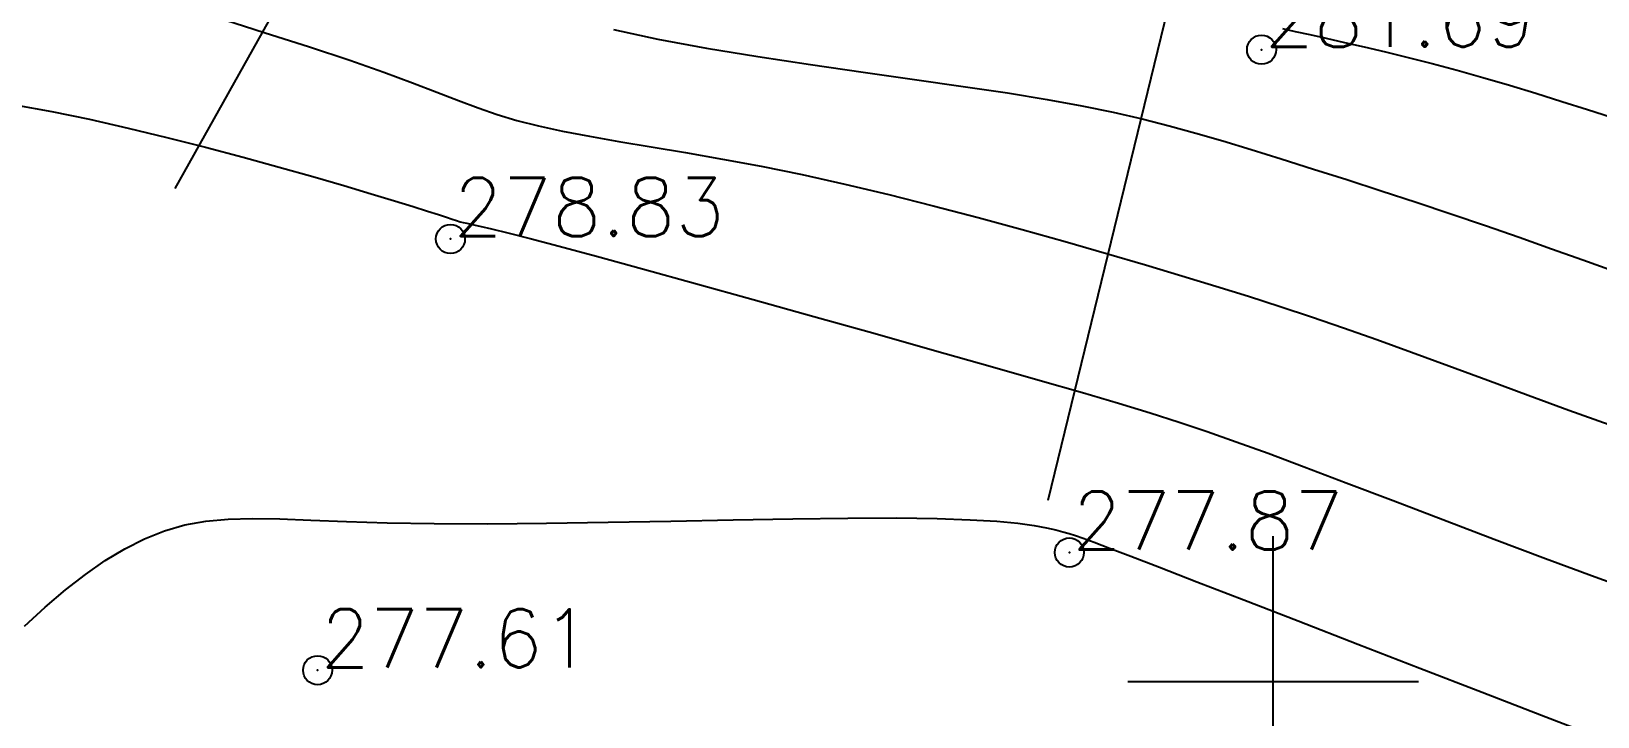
# Model space of a CAD drawing. Header units: millimetres. Extents: x 524954 to 526204, y 9523489 to 9524010.
# Drawn here: x 525878.64 to 525905.58, y 9523699.39 to 9523711.18 of the extents above; entities that cross this region are included whole.
import ezdxf
from ezdxf import colors
from ezdxf.entities.mleader import LeaderData, LeaderLine
from ezdxf.math import Vec2, Vec3

# ---------------------------------------------------------------- set-up
doc = ezdxf.new("R2010")
doc.units = ezdxf.units.MM
doc.header["$PDMODE"] = 32
doc.header["$PDSIZE"] = 0.5
for name, color, linetype in [('Carroyage', 7, 'Continuous'), ('CN_01_00', 3, 'Continuous'), ('CN_02_00', 4, 'Continuous'), ('CN_10_00', 1, 'Continuous'), ('ETQ PAIR', 7, 'Continuous'), ('Talus', 2, 'Continuous'), ('TopoAlt', 3, 'Continuous'), ('TOPOJIS', 7, 'Continuous')]:
    doc.layers.add(name, color=color, linetype=linetype)
doc.styles.add('Simplex 1.0', font='Simplex.shx', dxfattribs={"width": 0.99, "height": 1})
doc.styles.get("Standard").update_dxf_attribs({"font": 'arial.ttf'})

# ---------------------------------------------------------------- blocks, each defined once
blk = doc.blocks.new('TCPOINT M')
at = {"color": 0}
blk.add_point((0, 0), dxfattribs=at)
at = {"layer": 'TopoAlt', "style": 'Simplex 1.0', "width": 0.99}
blk.add_attdef('ALT', (0.15, 0.15), '', height=1, dxfattribs=at)

msp = doc.modelspace()

# ---------------------------------------------------------------- linework, layer by layer
at = {"layer": 'Carroyage'}
for p, q in [((525900, 9523697.5), (525900, 9523702.5)), ((525897.5, 9523700), (525902.5, 9523700))]:
    msp.add_line(p, q, dxfattribs=at)
at = {"layer": 'CN_01_00', "flags": 128}
for points, elevation in [([(525888.652, 9523711.211), (525889.418, 9523711.046), (525890.255, 9523710.891), (525891.138, 9523710.744), (525892.044, 9523710.606), (525892.95, 9523710.475), (525893.832, 9523710.351), (525894.668, 9523710.232), (525895.432, 9523710.118), (525896.11, 9523710.007), (525896.71, 9523709.898), (525897.25, 9523709.788), (525897.745, 9523709.675), (525898.213, 9523709.556), (525898.671, 9523709.43), (525899.134, 9523709.295), (525899.619, 9523709.147), (525900.139, 9523708.985), (525900.691, 9523708.811), (525901.267, 9523708.628), (525901.858, 9523708.436), (525902.458, 9523708.239), (525903.058, 9523708.039), (525903.651, 9523707.837), (525904.23, 9523707.637), (525904.788, 9523707.439), (525905.327, 9523707.247), (525905.852, 9523707.061)], 281), ([(525878.356, 9523709.914), (525878.991, 9523709.799), (525879.642, 9523709.666), (525880.304, 9523709.516), (525880.971, 9523709.355), (525881.634, 9523709.187), (525882.281, 9523709.015), (525882.9, 9523708.844), (525883.482, 9523708.68), (525884.014, 9523708.525), (525884.485, 9523708.385), (525884.884, 9523708.264), (525885.204, 9523708.165), (525885.453, 9523708.087), (525885.64, 9523708.026), (525885.779, 9523707.981), (525885.88, 9523707.947), (525885.954, 9523707.923), (525886.013, 9523707.905), (525886.068, 9523707.891), (525886.131, 9523707.877), (525886.221, 9523707.858), (525886.355, 9523707.828), (525886.554, 9523707.781), (525886.835, 9523707.712), (525887.217, 9523707.615), (525887.72, 9523707.483), (525888.362, 9523707.31), (525889.152, 9523707.095), (525890.063, 9523706.844), (525891.058, 9523706.568), (525892.1, 9523706.277), (525893.151, 9523705.982), (525894.174, 9523705.693), (525895.133, 9523705.421), (525895.99, 9523705.176), (525896.719, 9523704.966), (525897.34, 9523704.783), (525897.884, 9523704.617), (525898.383, 9523704.459), (525898.866, 9523704.297), (525899.365, 9523704.121), (525899.911, 9523703.922), (525900.535, 9523703.689), (525901.258, 9523703.415), (525902.062, 9523703.109), (525902.92, 9523702.783), (525903.804, 9523702.448), (525904.686, 9523702.116), (525905.538, 9523701.8), (525906.334, 9523701.511)], 279)]:
    msp.add_lwpolyline(points, dxfattribs=dict(at, elevation=elevation))
at = {"layer": 'CN_02_00', "flags": 128}
for points, elevation in [([(525900.161, 9523711.225), (525900.379, 9523711.176), (525900.629, 9523711.121), (525900.911, 9523711.058), (525901.224, 9523710.988), (525901.565, 9523710.911), (525901.932, 9523710.824), (525902.322, 9523710.729), (525902.734, 9523710.624), (525903.163, 9523710.508), (525903.609, 9523710.383), (525904.063, 9523710.251), (525904.518, 9523710.113), (525904.968, 9523709.974), (525905.405, 9523709.835), (525905.822, 9523709.7)], 282), ([(525878.524, 9523700.951), (525878.879, 9523701.276), (525879.226, 9523701.573), (525879.569, 9523701.84), (525879.908, 9523702.077), (525880.247, 9523702.282), (525880.587, 9523702.453), (525880.932, 9523702.59), (525881.282, 9523702.691), (525881.642, 9523702.757), (525882.025, 9523702.791), (525882.444, 9523702.802), (525882.914, 9523702.794), (525883.447, 9523702.775), (525884.058, 9523702.751), (525884.761, 9523702.729), (525885.57, 9523702.714), (525886.49, 9523702.712), (525887.498, 9523702.721), (525888.559, 9523702.737), (525889.641, 9523702.757), (525890.711, 9523702.777), (525891.735, 9523702.795), (525892.682, 9523702.807), (525893.518, 9523702.81), (525894.219, 9523702.801), (525894.79, 9523702.781), (525895.249, 9523702.753), (525895.61, 9523702.719), (525895.889, 9523702.682), (525896.1, 9523702.643), (525896.26, 9523702.606), (525896.384, 9523702.572), (525896.489, 9523702.541), (525896.597, 9523702.507), (525896.733, 9523702.461), (525896.921, 9523702.392), (525897.186, 9523702.293), (525897.553, 9523702.153), (525898.045, 9523701.963), (525898.687, 9523701.715), (525899.493, 9523701.403), (525900.43, 9523701.04), (525901.454, 9523700.643), (525902.523, 9523700.23), (525903.592, 9523699.817), (525904.618, 9523699.421), (525905.558, 9523699.06)], 278)]:
    msp.add_lwpolyline(points, dxfattribs=dict(at, elevation=elevation))
at = {"layer": 'CN_10_00', "elevation": 280, "flags": 128}
msp.add_lwpolyline([(525881.804, 9523711.426), (525882.646, 9523711.16), (525883.424, 9523710.91), (525884.115, 9523710.681), (525884.7, 9523710.476), (525885.194, 9523710.294), (525885.615, 9523710.133), (525885.986, 9523709.99), (525886.325, 9523709.863), (525886.653, 9523709.749), (525886.992, 9523709.646), (525887.36, 9523709.551), (525887.775, 9523709.461), (525888.238, 9523709.374), (525888.747, 9523709.286), (525889.299, 9523709.194), (525889.892, 9523709.094), (525890.525, 9523708.983), (525891.194, 9523708.857), (525891.897, 9523708.714), (525892.631, 9523708.551), (525893.387, 9523708.371), (525894.154, 9523708.178), (525894.923, 9523707.976), (525895.682, 9523707.769), (525896.422, 9523707.562), (525897.133, 9523707.358), (525897.804, 9523707.162), (525898.429, 9523706.976), (525899.016, 9523706.797), (525899.575, 9523706.622), (525900.12, 9523706.447), (525900.662, 9523706.268), (525901.211, 9523706.08), (525901.781, 9523705.88), (525902.382, 9523705.663), (525903.023, 9523705.427), (525903.695, 9523705.178), (525904.386, 9523704.922), (525905.085, 9523704.666), (525905.78, 9523704.416)], dxfattribs=at)
at = {"layer": 'Talus'}
for p, q in [((525888.435, 9523721.568), (525881.11, 9523708.478)), ((525899.684, 9523717.683), (525896.122, 9523703.113))]:
    msp.add_line(p, q, dxfattribs=at)

# ---------------------------------------------------------------- block references
at = {"layer": 'TOPOJIS'}
ref = msp.add_blockref('TCPOINT M', (525899.8, 9523710.862, 281.69), dxfattribs=at)
ref.add_attrib('ALT', '281.69', (525899.85, 9523710.912, 281.69), dxfattribs={"layer": 'TopoAlt', "height": 1, "style": 'Simplex 1.0', "width": 0.99})
ref = msp.add_blockref('TCPOINT M', (525885.848, 9523707.608, 278.83), dxfattribs=at)
ref.add_attrib('ALT', '278.83', (525885.898, 9523707.658, 278.83), dxfattribs={"layer": 'TopoAlt', "height": 1, "style": 'Simplex 1.0', "width": 0.99})
ref = msp.add_blockref('TCPOINT M', (525896.494, 9523702.217, 277.87), dxfattribs=at)
ref.add_attrib('ALT', '277.87', (525896.544, 9523702.267, 277.87), dxfattribs={"layer": 'TopoAlt', "height": 1, "style": 'Simplex 1.0', "width": 0.99})
ref = msp.add_blockref('TCPOINT M', (525883.563, 9523700.192, 277.61), dxfattribs=at)
ref.add_attrib('ALT', '277.61', (525883.613, 9523700.242, 277.61), dxfattribs={"layer": 'TopoAlt', "height": 1, "style": 'Simplex 1.0', "width": 0.99})

# ---------------------------------------------------------------- next in the draw order: leaders
at = {"layer": 'ETQ PAIR'}
ml = msp.add_multileader_mtext('Standard', dxfattribs=at)
ml.set_content('Cheminement des piétons', color=256)
ml.set_leader_properties()
ml.build(insert=Vec2(0, 0))
ml.multileader.update_dxf_attribs({"has_text_frame": 1, "dogleg_length": 2.5, "arrow_head_size": 3.5})
ctx = ml.context
ctx.base_point, ctx.char_height, ctx.arrow_head_size, ctx.landing_gap_size, ctx.plane_origin, ctx.plane_x_axis, ctx.plane_y_axis = Vec3(525826.318, 9523701.272), 3.5, 3.5, 0.8, Vec3(525997.151, 9523585.717), Vec3(0.940159, 0.340735), Vec3(-0.340735, 0.940159)
ctx.text_align_type = 1
notes = []
notes.append((ctx, [(0, (1, 1, 0), (525883.172, 9523721.877), (-0.940159, -0.340735), 2.5, [(1, [(525926.36, 9523709.377), (525955.549, 9523709.392)], 0, [])])]))
ctx.mtext.insert, ctx.mtext.text_direction, ctx.mtext.rotation, ctx.mtext.alignment, ctx.mtext.flow_direction = Vec3(525852.808, 9523713.251), Vec3(0.940159, 0.340735), 0.347698, 2, 5
ctx.mtext.has_bg_fill, ctx.mtext.bg_color, ctx.mtext.bg_scale_factor, ctx.mtext.bg_transparency, ctx.mtext.use_window_bg_color = 1, -1027028792, 1.5, 0, 1
for ctx, leaders in notes:
    for number, flags, end, landing, length, lines in leaders:
        leader = LeaderData()
        leader.index, (leader.has_last_leader_line, leader.has_dogleg_vector, leader.attachment_direction) = number, flags
        leader.last_leader_point, leader.dogleg_vector, leader.dogleg_length = Vec3(end), Vec3(landing), length
        for number, points, colour, breaks in lines:
            line = LeaderLine()
            line.index, line.vertices, line.color, line.breaks = number, Vec3.list(points), colors.encode_raw_color(colour), breaks
            leader.lines.append(line)
        ctx.leaders.append(leader)

doc.saveas('drawing.dxf')
